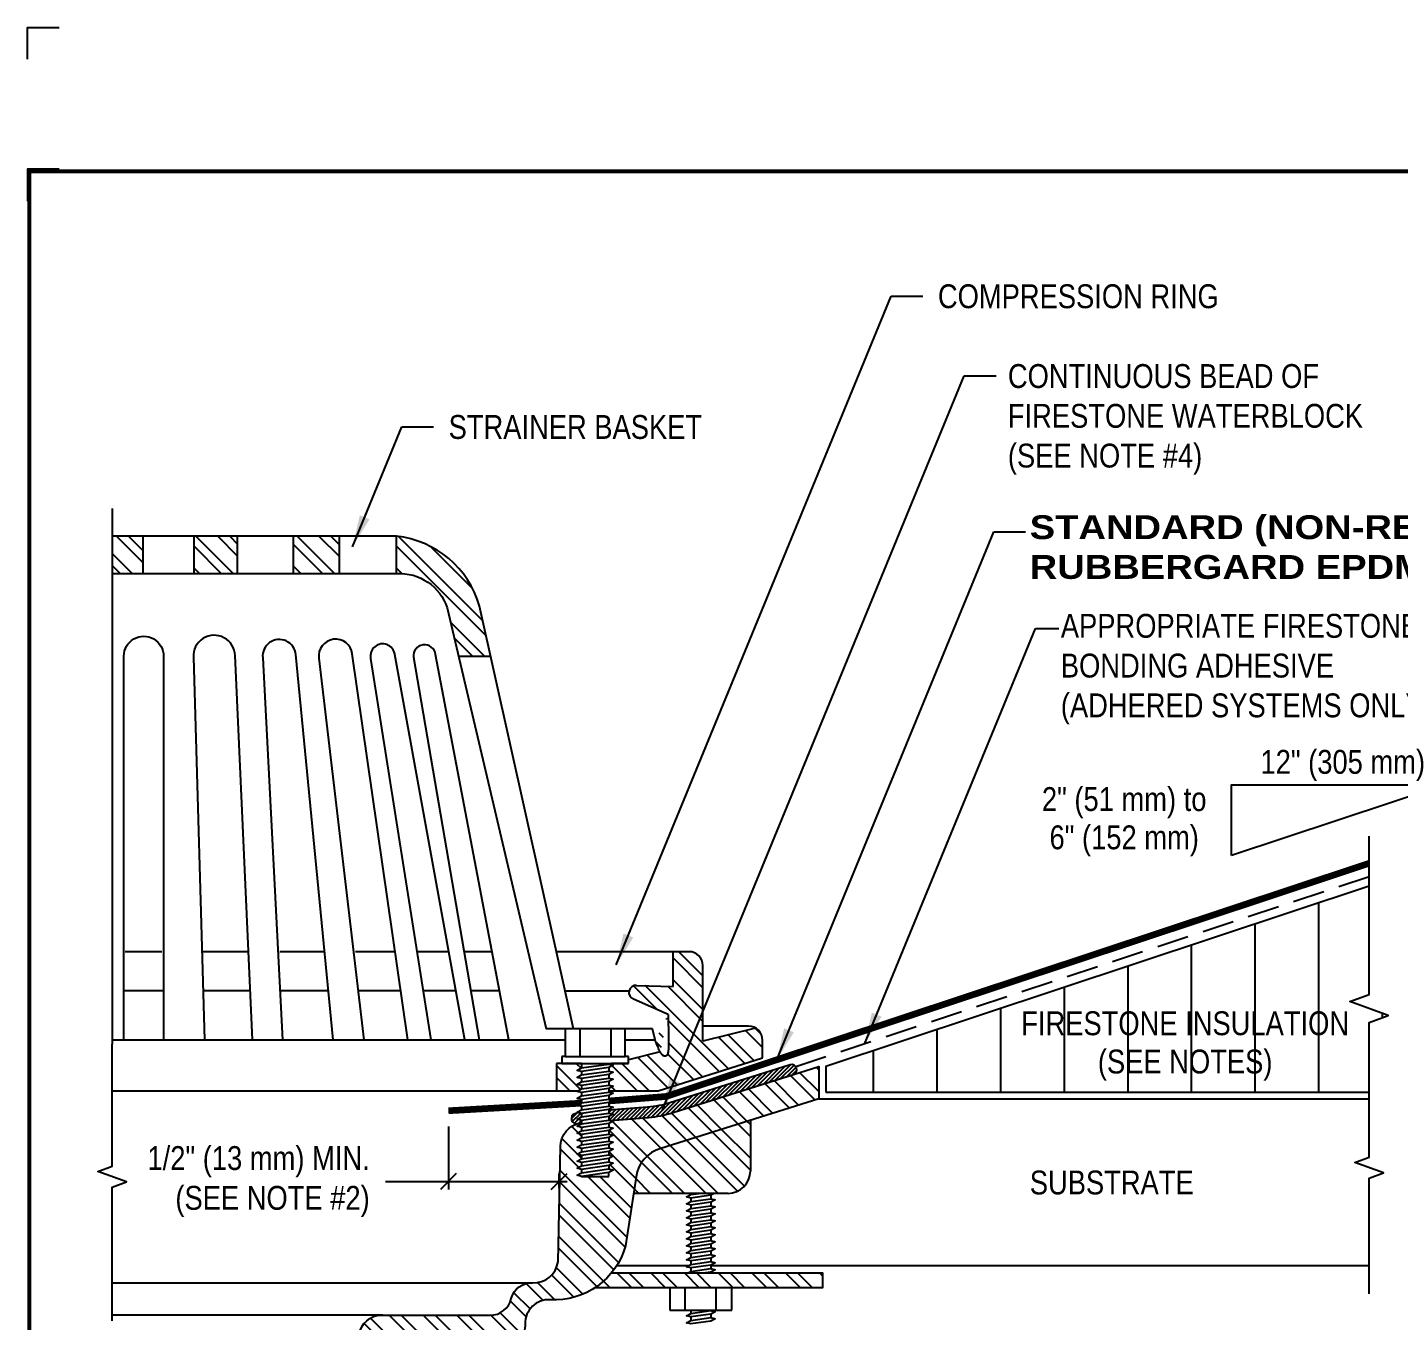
# Model space of a CAD drawing. Header units: inches. Extents: x 233.4 to 253.5, y 113.7 to 130.5.
# Drawn here: x 233.45 to 244.23, y 120.35 to 130.51 of the extents above; entities that cross this region are included whole.
import ezdxf
from ezdxf.enums import TextEntityAlignment as Align

# ---------------------------------------------------------------- set-up
doc = ezdxf.new("R2010")
doc.units = ezdxf.units.IN
doc.header["$MEASUREMENT"] = 0
doc.linetypes.add('HIDDEN', pattern=[0.375, 0.25, -0.125])
doc.layers.get('0').update_dxf_attribs({"linetype": 'CONTINUOUS'})
doc.layers.get('DEFPOINTS').update_dxf_attribs({"linetype": 'CONTINUOUS'})
for name, color, linetype in [('FSBP-ACCESSORY-OTHER', 7, 'CONTINUOUS'), ('FSBP-ADHESIVE', 1, 'HIDDEN'), ('FSBP-ANNO-NOTE', 7, 'CONTINUOUS'), ('FSBP-INSULATION', 7, 'CONTINUOUS'), ('FSBP-MEMBRANE', 7, 'CONTINUOUS'), ('FSBP-SEALANTS', 1, 'CONTINUOUS'), ('FSBP-SUBSTRATE-GENERIC', 9, 'CONTINUOUS'), ('FSBP-TTLB-BORDER', 7, 'CONTINUOUS'), ('FSBP-TTLB-TEXT', 7, 'CONTINUOUS')]:
    doc.layers.add(name, color=color, linetype=linetype)
doc.styles.add('FSBP_ARIAL', font='arial.ttf')
doc.styles.add('FSBP_ARIAL_BOLD', font='')
doc.styles.add('FSBP_ARIAL_NAR', font='ARIALN.TTF')
doc.styles.get('FSBP_ARIAL_BOLD').set_extended_font_data('Arial Black')
doc.dimstyles.new('FSBP-DIM', dxfattribs={"dimtxt": 0.1875, "dimasz": 0.125, "dimexe": 0.0625, "dimexo": 0.125, "dimgap": 0.125, "dimtad": 0, "dimdec": 0, "dimzin": 1, "dimdsep": 46, "dimlunit": 4, "dimtxsty": 'FSBP_ARIAL_NAR', "dimblk": 'OBLIQUE', "dimcen": 0.09375, "dimdle": 0.0625, "dimclrd": 256, "dimclre": 256, "dimclrt": 256, "dimadec": 0, "dimazin": 0, "dimtfac": 1, "dimtdec": 0, "dimtmove": 1, "dimatfit": 3, "dimfxl": 1, "dimtolj": 1, "dimtzin": 0, "dimlwd": -1, "dimlwe": -1, "dimarcsym": 0})
doc.dimstyles.new('FSBP-LEADER', dxfattribs={"dimtxt": 0.1875, "dimasz": 0.25, "dimexe": 0.0625, "dimexo": 0.125, "dimgap": 0.125, "dimtad": 0, "dimtih": 1, "dimtoh": 1, "dimdec": 4, "dimzin": 0, "dimdsep": 46, "dimlunit": 4, "dimtxsty": 'FSBP_ARIAL_NAR', "dimcen": 0.09375, "dimclrd": 256, "dimclre": 256, "dimclrt": 256, "dimadec": 0, "dimazin": 0, "dimtfac": 1, "dimtdec": 4, "dimtofl": 0, "dimtmove": 0, "dimatfit": 3, "dimfxl": 1, "dimtolj": 1, "dimtzin": 0, "dimlwd": -1, "dimlwe": -1, "dimarcsym": 0})
pattern_1 = [(135, (-22.40181495440152, -17.51166666666654), (-0.1325825214724777, -0.1325825214724776), []), (135, (-22.49556495440152, -17.51166666666654), (-0.1325825214724777, -0.1325825214724776), [])]

# ---------------------------------------------------------------- blocks, each defined once
blk = doc.blocks.new('_OBLIQUE')
at = {"color": 0, "linetype": 'ByBlock'}
blk.add_line((-0.5, -0.5), (0.5, 0.5), dxfattribs=at)
blk = doc.blocks.new('*D4')
at = {"layer": 'DEFPOINTS', "color": 0, "transparency": 16777216}
for p in [(236.7561472830752, 121.9941105372089), (237.6271736511577, 121.4377469518557), (237.6271736511577, 121.2602584628406)]:
    blk.add_point(p, dxfattribs=at)
at = {"layer": 'FSBP-ANNO-NOTE', "transparency": 16777216}
for p, q in [((236.7561472830752, 121.8691105372089), (236.7561472830752, 121.3752469518557)), ((237.6271736511577, 121.3852584628406), (237.6271736511577, 121.5002469518557)), ((236.2627297769647, 121.4377469518557), (236.7561472830752, 121.4377469518557)), ((236.6936472830752, 121.4377469518557), (237.6896736511577, 121.4377469518557))]:
    blk.add_line(p, q, dxfattribs=at)
at = {"layer": 'FSBP-ANNO-NOTE', "transparency": 16777216, "xscale": 0.125, "yscale": 0.125, "zscale": 0.125, "rotation": 180}
blk.add_blockref('_OBLIQUE', (236.7561472830752, 121.4377469518557), dxfattribs=at)
at = {"layer": 'FSBP-ANNO-NOTE', "transparency": 16777216, "xscale": 0.125, "yscale": 0.125, "zscale": 0.125}
blk.add_blockref('_OBLIQUE', (237.6271736511577, 121.4377469518557), dxfattribs=at)
at = {"layer": 'FSBP-ANNO-NOTE', "transparency": 16777216, "insert": (236.1377297769647, 121.4377469518557), "char_height": 0.1875, "attachment_point": 6, "style": 'FSBP_ARIAL_NAR'}
blk.add_mtext('\\A1;1/2" (13 mm) MIN.\\P(SEE NOTE #2)', dxfattribs=at)
blk = doc.blocks.new('TTLB-EPDM_1')
at = {"layer": 'DEFPOINTS', "linetype": 'Continuous', "ltscale": 1.75}
blk.add_lwpolyline([(-0.015625, 13.88083333333333), (-0.015625, 14.13083333333333), (0.234375, 14.13083333333333)], dxfattribs=at)
at = {"layer": 'DEFPOINTS', "color": 1}
blk.add_lwpolyline([(0.234375, 13.015625), (-0.015625, 13.015625), (-0.015625, 12.765625)], dxfattribs=at)
at = {"layer": 'FSBP-TTLB-BORDER', "const_width": 0.03125}
blk.add_lwpolyline([(20, 0), (20, 13), (0, 13), (0, 0)], dxfattribs=at)
at = {"layer": 'FSBP-TTLB-TEXT'}
for tag, height, style, p in [('MAXIMUM_WARRANTY', 0.1875, 'FSBP_ARIAL_BOLD', (18.03987100774941, 0.2240244307510579)), ('ACCPT_SYSTEMS', 0.21875, 'FSBP_ARIAL', (12.49438170418193, -1.125))]:
    blk.add_attdef(tag, text='', height=height, dxfattribs=dict(at, style=style)).set_placement(p, align=Align.MIDDLE_LEFT)
for tag, height, style, p in [('DETAIL_DESCP_LINE_1', 0.21875, 'FSBP_ARIAL_BOLD', (10.33118450231211, -0.3736318192489421)), ('ISSUE_REV_DATE', 0.21875, 'FSBP_ARIAL', (16.84069633627263, -0.7282559425942452)), ('DETAIL_NUMBER', 0.4375, 'FSBP_ARIAL', (18.91941590748775, -0.8931630692489421))]:
    blk.add_attdef(tag, text='', height=height, dxfattribs=dict(at, style=style)).set_placement(p, align=Align.MIDDLE_CENTER)

msp = doc.modelspace()

# ---------------------------------------------------------------- hatches: boundary and pattern name
at = {"layer": 'FSBP-ACCESSORY-OTHER'}
h = msp.add_hatch(dxfattribs=at)
h.set_pattern_fill('STEEL', color=9, scale=1.5, angle=90, style=0)
h.set_pattern_definition(pattern_1)
h.paths.add_polyline_path([(234.357044604949, 126.5094775581983), (234.1130029094556, 126.5094775581983), (234.1130029094556, 126.2166275236062), (234.3570446049492, 126.2166275236062)])
h.paths.add_polyline_path([(234.7572729855582, 126.2166275236062), (235.0989313592488, 126.2166275236062), (235.0989313592488, 126.5094775581983), (234.7572729855581, 126.5094775581983)])
h.paths.add_polyline_path([(235.538206411137, 126.2166275236062), (235.8993881204673, 126.2166275236062), (235.899388120467, 126.5094775581983), (235.5382064111367, 126.5094775581983)])
h.paths.add_polyline_path([(236.7476260531012, 125.94557918267), (236.8364572906586, 125.5674766135938), (237.0877319663014, 125.5674766135938), (237.0003450514585, 125.9595377003508, 0.3058632132216349), (236.3484248401749, 126.5094775581983), (236.3484248401749, 126.2166275236062, -0.3386687665829561)])
h = msp.add_hatch(dxfattribs=at)
h.set_pattern_fill('STEEL', color=9, scale=1.5, angle=90, style=0)
h.set_pattern_definition(pattern_1)
edge = h.paths.add_edge_path()
edge.add_spline(control_points=[(238.3810204765911, 122.5511212572954), (238.3810204765911, 122.5511212572954), (238.4336741406479, 122.4206459377248), (238.4873633136564, 122.4255267716347), (238.4873633136564, 122.5851257203538), (238.4826588652347, 122.7512232053611)], knot_values=[0.01823546194066861, 0.01823546194066861, 0.01823546194066861, 1.018235461940669, 2.018235461940669, 3.018235461940669, 4, 4, 4], degree=2, periodic=0)
edge.add_line((238.4207309387274, 122.4572632304837), (238.1727747547377, 122.3952741844863))
edge.add_line((238.1727747547377, 122.3952741844863), (238.1727747547377, 122.3656495687204))
edge.add_line((238.1727747547377, 122.3656495687204), (238.01767003735, 122.3656495687204))
edge.add_line((238.01767003735, 122.3656495687204), (238.01767003735, 122.3610028387434))
edge.add_line((238.01767003735, 122.3610028387434), (238.0518497248501, 122.3520749719233))
edge.add_line((238.0518497248501, 122.3520749719233), (238.0176700373501, 122.3333814801033))
edge.add_line((238.01767003735, 122.3333814801033), (238.01767003735, 122.3060377301033))
edge.add_line((238.01767003735, 122.3060377301033), (238.05184972485, 122.2971098632832))
edge.add_line((238.05184972485, 122.2971098632832), (238.01767003735, 122.2784163714632))
edge.add_line((238.01767003735, 122.2784163714632), (238.0176700373499, 122.2510726214632))
edge.add_line((238.01767003735, 122.2510726214632), (238.0518497248501, 122.2421447546431))
edge.add_line((238.0518497248501, 122.2421447546432), (238.0176700373499, 122.2234512628231))
edge.add_line((238.01767003735, 122.2234512628231), (238.0176700373501, 122.1961075128231))
edge.add_line((238.0176700373501, 122.1961075128231), (238.0518497248501, 122.1871796460031))
edge.add_line((238.0518497248501, 122.187179646003), (238.0176700373501, 122.1684861541831))
edge.add_line((238.0176700373501, 122.1684861541831), (238.0176700373501, 122.1508928766862))
edge.add_line((238.0176700373501, 122.1508928766862), (238.4056963331846, 122.1508928766863))
edge.add_line((238.4056963331846, 122.1508928766863), (239.2256764300422, 122.4101751207519))
edge.add_line((239.2256764300422, 122.4101751207519), (239.2256764300423, 122.5315979216559))
edge.add_line((239.2256764300423, 122.5315979216559), (239.2256764300423, 122.5491246033125))
edge.add_arc((239.1163014300423, 122.5491246033125), 0.109375, 0, 60.72238680964767)
edge.add_line((239.1697903633997, 122.6445280866518), (238.757116374695, 122.5413595894756))
edge.add_line((238.757116374695, 122.5413595894756), (238.757116374695, 122.6633804372224))
edge.add_line((238.757116374695, 122.6633804372223), (238.757116374695, 123.1348246724966))
edge.add_arc((238.647741374695, 123.1348246724966), 0.109375, 0, 90)
edge.add_line((238.647741374695, 123.2441996724966), (238.5228363470212, 123.2441996724966))
edge.add_line((238.5228363470212, 123.2441996724966), (238.5228363470212, 122.970872973544))
edge.add_line((238.5228363470212, 122.970872973544), (238.2358627166761, 122.9793509475951))
edge.add_arc((238.229986312429, 122.9244085533546), 0.05525575817738535, 83.89509618213438, 251.3844730398728)
edge.add_line((238.2123477826142, 122.8720436693413), (238.4826588652347, 122.751223205361))
h.paths.add_polyline_path([(237.7687336578157, 122.2566647108498), (237.8029133453157, 122.2753582026698), (237.8029133453157, 122.3027019526698), (237.7687336578157, 122.3116298194899), (237.8029133453156, 122.3303233113099), (237.8029133453156, 122.3656495687204), (237.647808627928, 122.3656495687204), (237.6052395719661, 122.3656495687204), (237.6052395719661, 122.1508928766862), (237.7763369583012, 122.1508928766862), (237.8029133453157, 122.1654279853896), (237.8029133453157, 122.1927717353896), (237.7687336578157, 122.2016996022097), (237.8029133453157, 122.2203930940297), (237.8029133453157, 122.2477368440297)])
h = msp.add_hatch(dxfattribs=at)
h.set_pattern_fill('STEEL', color=9, scale=1.5, angle=90, style=0)
h.set_pattern_definition(pattern_1)
h.paths.add_polyline_path([(239.6673918988852, 122.0866026448099), (239.6673918988853, 122.3419493548139), (238.5220821532439, 121.9797960755596, -0.0564085489781014), (238.3289536032087, 121.9419402673703), (238.0310163203189, 121.9177958687949), (238.0518497248502, 121.9123541028026), (238.0176700373502, 121.8936606109826), (238.0176700373502, 121.8663168609826), (238.0518497248502, 121.8573889941626), (238.0176700373502, 121.8386955023425), (238.0176700373501, 121.8113517523425), (238.0518497248503, 121.8024238855224), (238.0176700373502, 121.7837303937024), (238.0176700373502, 121.7563866437024), (238.0518497248503, 121.7474587768824), (238.0176700373503, 121.7287652850623), (238.0176700373503, 121.7014215350623), (238.0518497248503, 121.6924936682423), (238.0176700373503, 121.6738001764222), (238.0176700373503, 121.6464564264222), (238.0518497248503, 121.6375285596022), (238.0176700373503, 121.6188350677821), (238.0176700373503, 121.5914913177822), (238.0518497248504, 121.5825634509621), (238.0176700373503, 121.563869959142), (238.0176700373505, 121.536526209142), (238.0518497248503, 121.527598342322), (238.0176700373505, 121.508904850502), (238.0176700373505, 121.4782253230685), (237.8029133453159, 121.4782253230685), (237.768733657816, 121.4871531898885), (237.802913345316, 121.5058466817086), (237.802913345316, 121.5331904317085), (237.7687336578161, 121.5421182985286), (237.8029133453161, 121.5608117903487), (237.802913345316, 121.5881555403486), (237.768733657816, 121.5970834071687), (237.802913345316, 121.6157768989887), (237.802913345316, 121.6431206489887), (237.768733657816, 121.6520485158088), (237.8029133453159, 121.6707420076288), (237.8029133453159, 121.6980857576288), (237.768733657816, 121.7070136244489), (237.8029133453159, 121.7257071162689), (237.8029133453159, 121.7530508662689), (237.7687336578159, 121.761978733089), (237.8029133453159, 121.780672224909), (237.8029133453159, 121.808015974909), (237.7687336578159, 121.8169438417291), (237.8029133453159, 121.8356373335491), (237.8029133453159, 121.8629810835491), (237.7687336578159, 121.8719089503691), (237.8029133453159, 121.8906024421891), (237.8029133453159, 121.8993107396721), (237.7939157045557, 121.8985815841175, 0.3543972428217717), (237.6362994864903, 121.711973792049), (237.6180478158251, 120.808543133632, -0.3917099456374057), (237.4173274664359, 120.641875807489), (237.3998717636789, 120.641875807489, 0.3318360600134056), (237.2504974802627, 120.5174547510051, -0.3472753179656811), (237.0843114186708, 120.3866498323034), (236.2303494126124, 120.3880724441758, 0.3779964598761038), (236.0560157012242, 120.2343071102575), (235.8646231984167, 118.7137996069342), (236.1362908238091, 118.7137996069342), (236.2723929367492, 119.9727373810263, -0.3893932454493969), (236.4730790369829, 120.1489115825923), (237.1933499047457, 120.1487842916296, 0.4212451895017848), (237.3602304875859, 120.3196494802366, -0.438690428942089), (237.5561455260672, 120.5087682447111, 0.3540416658018309), (238.1483878347423, 120.9328930683127), (238.2310973639776, 121.4754812775237, -0.291893897422589), (238.425288547943, 121.6972136652954)])
h = msp.add_hatch(dxfattribs=at)
h.set_pattern_fill('STEEL', color=9, scale=1.5, angle=90, style=0)
h.set_pattern_definition(pattern_1)
h.paths.add_polyline_path([(238.9547901480447, 121.34471589051, 0.4064104621663261), (239.1305001687999, 121.5204259112652), (239.1305001687999, 121.9182915918455), (238.4180157433755, 121.6949337020809, 0.2809239853701257), (238.231097363977, 121.4754812775196), (238.2111641191769, 121.34471589051)])
h = msp.add_hatch(dxfattribs=at)
h.set_pattern_fill('STEEL', color=9, scale=1.5, angle=90, style=0)
h.set_pattern_definition(pattern_1)
h.paths.add_polyline_path([(239.6966769023444, 120.60282913621), (239.6966769023444, 120.7199691500469), (238.0389494447824, 120.7199691500469, -0.07618685570075232), (237.9093231561477, 120.60282913621)])
at = {"layer": 'FSBP-INSULATION'}
h = msp.add_hatch(dxfattribs=at)
h.set_pattern_fill('LINE', color=256, scale=4, angle=90, style=0)
h.set_pattern_definition([(90, (-22.40181495440152, -17.51166666666654), (-0.5, 3.061515884555943e-17), [])])
h.paths.add_polyline_path([(243.843200044307, 122.8522276448099), (243.9934527156836, 122.90691514481), (243.9934527156837, 123.7613441153112), (239.7220793988853, 122.3449981583767), (239.7220793988853, 122.14129014481), (243.9934527156836, 122.1412901448099), (243.9934527156836, 122.68816514481), (244.1437053870599, 122.74285264481)])
h.paths.add_polyline_path([(241.8001931640586, 122.1706401707682), (243.2955248489153, 122.1706401707682), (243.2955248489153, 122.5395649661297), (241.8001931640586, 122.5395649661297)], flags=24)
h.paths.add_polyline_path([(241.2105146169918, 122.5363301861161), (243.8852033959822, 122.5363301861161), (243.8852033959822, 122.8273644630601), (241.2105146169918, 122.8273644630601)], flags=24)
at = {"layer": 'FSBP-SEALANTS'}
h = msp.add_hatch(dxfattribs=at)
h.set_pattern_fill('ANSI31', color=256, scale=0.175, style=0)
h.set_pattern_definition([(45, (29.02976001083931, 0.7261103821243893), (-0.01546796083845573, 0.01546796083845573), [])])
h.paths.add_polyline_path([(239.4665956239652, 122.2784564615584, 1), (239.4423294769564, 122.3551981514737), (238.4978160062352, 122.0565377654749, -0.05640854897810855), (238.3224523801357, 122.0221641226768), (238.0176700373501, 121.9974650105295), (238.0176700373502, 121.9762470782628), (238.0518497248502, 121.9673192114427), (238.0176700373502, 121.9486257196227), (238.0176700373502, 121.9212819696227), (238.0310163203189, 121.9177958687949), (238.3289536032087, 121.9419402673703, 0.05640854897808732), (238.5220821532438, 121.9797960755596)])
h.paths.add_polyline_path([(237.8029133453158, 121.9729113008293), (237.7823348396636, 121.9782864862466, 0.02863292705287687), (237.7517744268021, 121.971047062004, 1), (237.7747783679757, 121.8939176152786, -0.02540603149086249), (237.7939157045556, 121.8985815841174), (237.8029133453159, 121.8993107396721), (237.8029133453159, 121.9179461921892), (237.7687336578159, 121.9268740590092), (237.8029133453159, 121.9455675508293)])

# ---------------------------------------------------------------- linework, layer by layer
at = {"layer": 'FSBP-ACCESSORY-OTHER'}
for p, q in [((238.647741374695, 123.2441996724967), (237.6055696478921, 123.2441996724967)), ((238.757116374695, 122.6633804372224), (238.757116374695, 123.1348246724967)), ((239.1163014300423, 122.6584996033125), (238.757116374695, 122.6584996033125)), ((239.1697903633997, 122.6445280866519), (238.757116374695, 122.5413595894757)), ((239.2256764300423, 122.531597921656), (239.2256764300423, 122.5491246033125)), ((237.647808627928, 122.4202262676731), (237.647808627928, 122.3656495687205)), ((237.6760116636592, 122.4202262676731), (237.647808627928, 122.4202262676731)), ((237.647808627928, 122.3656495687205), (238.1727747547377, 122.3656495687205)), ((237.8029133453156, 122.420226267673), (238.01767003735, 122.420226267673)), ((238.1727747547377, 122.420226267673), (238.1445717190065, 122.420226267673)), ((238.1727747547377, 122.3656495687205), (238.1727747547377, 122.420226267673))]:
    msp.add_line(p, q, dxfattribs=at)
at = {"layer": 'FSBP-ACCESSORY-OTHER', "linetype": 'Continuous'}
for p, q in [((234.5179143167408, 122.9362364407707), (234.2055409465095, 122.9362364407707)), ((235.1986068917881, 122.9362364407707), (234.8270310850339, 122.9362364407707)), ((235.8140152116422, 122.9362364407707), (235.4324982566118, 122.9362364407707)), ((236.3811560620933, 122.9362364407707), (236.045555746414, 122.9362364407707)), ((236.8148469290689, 122.9362364407707), (236.5566352745891, 122.9362364407707)), ((237.1585836631676, 122.9362364407707), (236.9320697920829, 122.9362364407707)), ((237.6742115317517, 122.9362364407707), (238.1760113192284, 122.9362364407707)), ((237.6760116636592, 122.420226267673), (237.6760116636592, 122.638976267673)), ((238.1445717190065, 122.638976267673), (237.6760116636592, 122.638976267673)), ((237.8029133453156, 122.3656495687204), (237.8029133453156, 122.3303233113099)), ((238.01767003735, 122.3656495687205), (238.01767003735, 122.3610028387434)), ((238.1727747547377, 122.3656495687204), (238.1727747547377, 122.3952741844863)), ((237.8029133453157, 122.3027019526699), (237.8029133453157, 122.2753582026699)), ((237.8029133453157, 122.2477368440298), (237.8029133453157, 122.2203930940298)), ((238.01767003735, 122.3333814801034), (238.01767003735, 122.3060377301034)), ((238.01767003735, 122.2784163714633), (238.01767003735, 122.2510726214632)), ((237.8029133453157, 122.1927717353897), (237.8029133453157, 122.1654279853897)), ((237.8029133453157, 122.1378066267496), (237.8029133453157, 122.1104628767496)), ((238.01767003735, 122.2234512628231), (238.0176700373501, 122.1961075128231)), ((238.0176700373501, 122.1684861541831), (238.0176700373501, 122.1411424041831)), ((237.8029133453159, 122.0828415181095), (237.8029133453159, 122.0554977681095)), ((237.8029133453159, 122.0278764094694), (237.8029133453159, 122.0005326594694)), ((238.0176700373501, 122.113521045543), (238.0176700373501, 122.086177295543)), ((238.0176700373501, 122.0585559369029), (238.0176700373501, 122.0312121869029)), ((237.8029133453159, 121.9729113008293), (237.8029133453159, 121.9455675508293)), ((237.8029133453159, 121.9179461921892), (237.8029133453159, 121.8906024421892)), ((238.0176700373501, 122.0035908282628), (238.0176700373502, 121.9762470782628)), ((238.0176700373502, 121.9486257196227), (238.0176700373502, 121.9212819696227)), ((237.8029133453159, 121.8629810835491), (237.8029133453159, 121.8356373335491)), ((237.8029133453159, 121.808015974909), (237.8029133453159, 121.780672224909)), ((238.0176700373502, 121.8936606109826), (238.0176700373502, 121.8663168609826)), ((238.0176700373502, 121.8386955023425), (238.0176700373502, 121.8113517523425)), ((237.8029133453159, 121.7530508662689), (237.8029133453159, 121.7257071162689)), ((237.8029133453159, 121.6980857576289), (237.8029133453159, 121.6707420076289)), ((238.0176700373502, 121.7837303937025), (238.0176700373503, 121.7563866437025)), ((238.0176700373503, 121.7287652850624), (238.0176700373503, 121.7014215350623)), ((237.802913345316, 121.6431206489888), (237.802913345316, 121.6157768989888)), ((237.802913345316, 121.5881555403487), (237.802913345316, 121.5608117903487)), ((238.0176700373503, 121.6738001764222), (238.0176700373503, 121.6464564264222)), ((238.0176700373503, 121.6188350677822), (238.0176700373503, 121.5914913177822)), ((237.802913345316, 121.5331904317086), (237.802913345316, 121.5058466817086)), ((237.802913345316, 121.4782253230685), (238.0176700373504, 121.4782253230685)), ((238.0176700373503, 121.5638699591421), (238.0176700373504, 121.5365262091421)), ((238.0176700373504, 121.4782253230685), (238.0176700373504, 121.508904850502)), ((238.6619401134525, 121.34471589051), (238.6619401134525, 121.3356810565841)), ((238.6619401134525, 121.308059697944), (238.6619401134525, 121.280715947944)), ((238.8181267985682, 121.3303720815319), (238.8181267985683, 121.3030283315319)), ((238.8181267985682, 121.2754069728919), (238.8181267985682, 121.2480632228919)), ((238.6619401134524, 121.2530945893039), (238.6619401134524, 121.2257508393039)), ((238.6619401134524, 121.1981294806638), (238.6619401134524, 121.1707857306638)), ((238.8181267985682, 121.2204418642518), (238.8181267985682, 121.1930981142518)), ((238.8181267985682, 121.1654767556117), (238.8181267985682, 121.1381330056117)), ((238.6619401134524, 121.1431643720237), (238.6619401134524, 121.1158206220237)), ((238.6619401134525, 121.0881992633836), (238.6619401134525, 121.0608555133837)), ((238.8181267985683, 121.1105116469716), (238.8181267985683, 121.0831678969716)), ((238.8181267985683, 121.0555465383315), (238.8181267985683, 121.0282027883315)), ((238.6619401134525, 121.0332341547436), (238.6619401134525, 121.0058904047436)), ((238.6619401134525, 120.9782690461035), (238.6619401134525, 120.9509252961035)), ((238.8181267985682, 121.0005814296915), (238.8181267985683, 120.9732376796915)), ((238.8181267985682, 120.9456163210514), (238.8181267985682, 120.9182725710514)), ((238.6619401134525, 120.9233039374634), (238.6619401134525, 120.8959601874634)), ((238.6619401134525, 120.8683388288233), (238.6619401134525, 120.8409950788233)), ((238.8181267985682, 120.8906512124113), (238.8181267985682, 120.8633074624113)), ((238.8181267985682, 120.8356861037712), (238.8181267985682, 120.8083423537712)), ((238.6619401134525, 120.8133737201833), (238.6619401134525, 120.7860299701833)), ((238.6619401134525, 120.7584086115432), (238.6619401134525, 120.7310648615432)), ((238.8181267985683, 120.7807209951311), (238.8181267985683, 120.7533772451311)), ((238.8181267985682, 120.7257558864911), (238.8181267985682, 120.7199691500469)), ((238.6180126082636, 120.4271191154548), (238.6180126082636, 120.6028291362101)), ((238.8620543037571, 120.4271191154548), (238.8620543037571, 120.6028291362101)), ((238.6619401134525, 120.4271191154548), (238.6619401134525, 120.4012742097026)), ((238.8181267985683, 120.4271191154548), (238.8181267985683, 120.4235865932906)), ((238.8181267985683, 120.3959652346505), (238.8181267985683, 120.3686214846505)), ((238.6619401134525, 120.3736528510626), (238.6619401134525, 120.3463091010626))]:
    msp.add_line(p, q, dxfattribs=at)
at = {"layer": 'FSBP-ACCESSORY-OTHER'}
for points in [[(237.6055696478921, 123.2441996724967), (237.0003450514585, 125.9595377003508, 0.305863213221635), (236.3484248401749, 126.5094775581983), (234.1130029094555, 126.5094775581983)], [(234.1130029094556, 126.2166275236063), (236.3484248401749, 126.2166275236063, -0.3386687665828792), (236.7476260531012, 125.9455791826702), (237.5244777676191, 122.6389762676731)], [(234.2055409465094, 122.5511212572954), (234.205540946509, 125.5674766135938, -1.000000000000134), (234.517914316741, 125.5674766135938), (234.5179143167408, 122.5511212572954)], [(235.2160963968923, 122.5511212572954), (235.078948406931, 125.5710908334888, 1.017736771926992), (234.7519619306439, 125.5581132466152), (234.8380576409353, 122.5511212572954)], [(235.8515327512172, 122.5511212572954), (235.5564832479228, 125.5797858467739, 1.004584030966059), (235.2967637121674, 125.553979534355), (235.4524671504719, 122.5511212572954)], [(236.4364158781773, 122.5511212572954), (236.0010247436618, 125.5854371225203, 0.991857006806101), (235.7370515228641, 125.5516744605145), (236.0909820420321, 122.5511212572954)], [(236.884675484166, 122.5511212572954), (236.3352654755073, 125.5812016591344, 1.021790465902198), (236.1449632893491, 125.5496490113163), (236.6172996847607, 122.5511212572954)], [(237.2318164547365, 122.5511212572954), (236.6556535572022, 125.5810355244184, 0.9788120243995394), (236.4811375313529, 125.5588168292741), (236.998287346781, 122.5511212572954)], [(238.0310163203189, 121.9177958687949), (238.3289536032086, 121.9419402673703, 0.0564085489780564), (238.5220821532437, 121.9797960755596), (239.6673918988853, 122.3419493548139), (239.6673918988852, 122.0866026448099), (238.4252885479432, 121.6972136652955, 0.2918938974228282), (238.2310973639776, 121.4754812775237), (238.1483878347423, 120.9328930683129, -0.3540416658019286), (237.5561455260672, 120.5087682447111, 0.4386904289420053), (237.3602304875859, 120.3196494802367, -0.4212451895017847), (237.1933499047457, 120.1487842916297), (236.4730790369824, 120.1489115825923, 0.3893932454485786), (236.2723929367492, 119.9727373810263), (236.1362908238091, 118.7137996069343), (235.8646231984167, 118.7137996069343), (236.0560157012242, 120.2343071102576, -0.3779964598703615), (236.2303494126089, 120.3880724441759), (237.0843114186708, 120.3866498323035, 0.3472753179657542), (237.2504974802627, 120.5174547510052, -0.3619214092287701), (237.4173274664362, 120.641875807489, 0.3917099456370078), (237.6180478158251, 120.808543133632), (237.6362994864903, 121.7119737920491, -0.3543972428214908), (237.7939157045555, 121.8985815841175), (237.8029133453159, 121.8993107396721)]]:
    msp.add_lwpolyline(points, format="xyb", dxfattribs=at)
at = {"layer": 'FSBP-ACCESSORY-OTHER', "linetype": 'Continuous'}
msp.add_lwpolyline([(234.1130029094556, 120.3438959754851), (234.1130029094556, 121.3940944880946), (234.2256924129879, 121.4351101130946), (234.0003134059233, 121.5171413630946), (234.1130029094556, 121.5581569880946), (234.1130029094556, 122.5176326597786)], dxfattribs=at)
at = {"layer": 'FSBP-ACCESSORY-OTHER'}
for points in [[(238.01767003735, 122.3610028387434), (238.05184972485, 122.3520749719234), (238.01767003735, 122.3333814801034), (237.8029133453157, 122.3027019526698), (237.7687336578157, 122.3116298194899), (237.8029133453157, 122.3303233113099)], [(238.01767003735, 122.3060377301034), (238.05184972485, 122.2971098632833), (238.01767003735, 122.2784163714633), (237.8029133453157, 122.2477368440298), (237.7687336578157, 122.2566647108498), (237.8029133453157, 122.2753582026699)], [(238.0176700373501, 122.2510726214632), (238.0518497248501, 122.2421447546432), (238.01767003735, 122.2234512628231), (237.8029133453157, 122.1927717353897), (237.7687336578157, 122.2016996022097), (237.8029133453157, 122.2203930940298)], [(238.0176700373501, 122.1961075128231), (238.0518497248501, 122.1871796460031), (238.0176700373501, 122.1684861541831), (237.8029133453157, 122.1378066267496), (237.7687336578157, 122.1467344935696), (237.8029133453157, 122.1654279853897)], [(238.0176700373501, 122.1411424041831), (238.0518497248501, 122.132214537363), (238.0176700373501, 122.113521045543), (237.8029133453159, 122.0828415181095), (237.7687336578159, 122.0917693849296), (237.8029133453159, 122.1104628767496)], [(238.0176700373501, 122.086177295543), (238.0518497248501, 122.0772494287229), (238.0176700373501, 122.0585559369029), (237.8029133453159, 122.0278764094694), (237.7687336578159, 122.0368042762894), (237.8029133453159, 122.0554977681095)], [(238.0176700373502, 122.0312121869029), (238.0518497248502, 122.0222843200828), (238.0176700373501, 122.0035908282628), (237.8029133453159, 121.9729113008293), (237.7687336578159, 121.9818391676494), (237.8029133453159, 122.0005326594694)], [(238.0176700373502, 121.9762470782628), (238.0518497248502, 121.9673192114427), (238.0176700373502, 121.9486257196227), (237.8029133453159, 121.9179461921892), (237.7687336578159, 121.9268740590093), (237.8029133453159, 121.9455675508293)], [(238.0176700373502, 121.9212819696227), (238.0518497248502, 121.9123541028027), (238.0176700373502, 121.8936606109826), (237.8029133453159, 121.8629810835491), (237.7687336578159, 121.8719089503692), (237.8029133453159, 121.8906024421892)], [(238.0176700373502, 121.8663168609826), (238.0518497248502, 121.8573889941626), (238.0176700373502, 121.8386955023425), (237.8029133453159, 121.808015974909), (237.7687336578159, 121.8169438417291), (237.8029133453159, 121.8356373335492)], [(238.0176700373503, 121.8113517523425), (238.0518497248503, 121.8024238855225), (238.0176700373502, 121.7837303937025), (237.8029133453159, 121.7530508662689), (237.7687336578159, 121.761978733089), (237.8029133453159, 121.780672224909)], [(238.0176700373503, 121.7563866437025), (238.0518497248503, 121.7474587768824), (238.0176700373503, 121.7287652850623), (237.8029133453159, 121.6980857576289), (237.7687336578159, 121.7070136244489), (237.8029133453159, 121.725707116269)], [(238.0176700373503, 121.7014215350623), (238.0518497248503, 121.6924936682423), (238.0176700373503, 121.6738001764222), (237.802913345316, 121.6431206489888), (237.768733657816, 121.6520485158088), (237.802913345316, 121.6707420076289)], [(238.0176700373503, 121.6464564264222), (238.0518497248503, 121.6375285596022), (238.0176700373503, 121.6188350677822), (237.802913345316, 121.5881555403487), (237.768733657816, 121.5970834071687), (237.802913345316, 121.6157768989888)], [(238.0176700373504, 121.5914913177822), (238.0518497248504, 121.5825634509621), (238.0176700373503, 121.5638699591421), (237.802913345316, 121.5331904317086), (237.768733657816, 121.5421182985286), (237.802913345316, 121.5608117903487)], [(238.0176700373504, 121.5365262091421), (238.0518497248504, 121.527598342322), (238.0176700373503, 121.508904850502), (237.802913345316, 121.4782253230685), (237.768733657816, 121.4871531898885), (237.802913345316, 121.5058466817086)], [(238.8181267985682, 121.3030283315319), (238.8523064860682, 121.2941004647119), (238.8181267985682, 121.2754069728918), (238.6619401134525, 121.2530945893039), (238.6277604259525, 121.2620224561239), (238.6619401134525, 121.280715947944)], [(238.8181267985682, 121.2480632228919), (238.8523064860682, 121.2391353560718), (238.8181267985682, 121.2204418642518), (238.6619401134524, 121.1981294806638), (238.6277604259524, 121.2070573474838), (238.6619401134524, 121.2257508393039)], [(238.8181267985682, 121.1930981142518), (238.8523064860682, 121.1841702474317), (238.8181267985682, 121.1654767556117), (238.6619401134524, 121.1431643720237), (238.6277604259524, 121.1520922388437), (238.6619401134524, 121.1707857306638)], [(238.8181267985682, 121.1381330056117), (238.8523064860682, 121.1292051387916), (238.8181267985682, 121.1105116469716), (238.6619401134524, 121.0881992633836), (238.6277604259524, 121.0971271302037), (238.6619401134524, 121.1158206220237)], [(238.8181267985683, 121.0831678969716), (238.8523064860683, 121.0742400301515), (238.8181267985683, 121.0555465383315), (238.6619401134525, 121.0332341547436), (238.6277604259525, 121.0421620215636), (238.6619401134525, 121.0608555133836)], [(238.8181267985683, 121.0282027883315), (238.8523064860683, 121.0192749215115), (238.8181267985682, 121.0005814296915), (238.6619401134525, 120.9782690461035), (238.6277604259525, 120.9871969129235), (238.6619401134525, 121.0058904047436)], [(238.8181267985682, 120.9732376796915), (238.8523064860682, 120.9643098128714), (238.8181267985682, 120.9456163210514), (238.6619401134525, 120.9233039374634), (238.6277604259525, 120.9322318042834), (238.6619401134525, 120.9509252961035)], [(238.8181267985682, 120.9182725710514), (238.8523064860682, 120.9093447042313), (238.8181267985682, 120.8906512124113), (238.6619401134525, 120.8683388288233), (238.6277604259525, 120.8772666956434), (238.6619401134525, 120.8959601874634)], [(238.8181267985682, 120.8633074624113), (238.8523064860682, 120.8543795955912), (238.8181267985682, 120.8356861037712), (238.6619401134525, 120.8133737201832), (238.6277604259525, 120.8223015870033), (238.6619401134525, 120.8409950788233)], [(238.8181267985682, 120.8083423537712), (238.8523064860682, 120.7994144869512), (238.8181267985682, 120.7807209951311), (238.6619401134525, 120.7584086115431), (238.6277604259525, 120.7673364783632), (238.6619401134525, 120.7860299701833)], [(238.8181267985683, 120.4235865932906), (238.8523064860683, 120.4146587264705), (238.8181267985683, 120.3959652346505), (238.6619401134525, 120.3736528510625), (238.6277604259525, 120.3825807178826), (238.6619401134525, 120.4012742097026)], [(238.8181267985683, 120.3686214846505), (238.8523064860683, 120.3596936178305), (238.8181267985683, 120.3410001260105), (238.6619401134525, 120.3186877424225), (238.6277604259525, 120.3276156092425), (238.6619401134525, 120.3463091010626)]]:
    msp.add_lwpolyline(points, close=True, dxfattribs=at)
for points in [[(238.844353407976, 121.34471589051), (238.8181267985682, 121.3303720815319), (238.6619401134525, 121.3080596979439), (238.6277604259525, 121.316987564764), (238.6619401134525, 121.3356810565841), (238.7251839509343, 121.34471589051)], [(238.0389494447823, 120.7199691500469), (239.6966769023444, 120.7199691500469), (239.6966769023444, 120.6028291362101), (237.9093231561478, 120.6028291362101)], [(238.6416524135844, 120.7199691500469), (238.6619401134525, 120.7310648615432), (238.8181267985683, 120.7533772451311), (238.8523064860683, 120.7444493783111), (238.8181267985682, 120.7257558864911), (238.7776196434592, 120.7199691500469)]]:
    msp.add_lwpolyline(points, dxfattribs=at)
for points in [[(234.1130029094556, 126.7282275581983, 0), (234.1130029094556, 122.5176326597786, 0)], [(234.3570446049492, 126.2166275236063, 0), (234.357044604949, 126.5094775581983, 0)], [(234.7572729855582, 126.2166275236063, 0), (234.7572729855581, 126.5094775581983, 0)], [(235.0989313592488, 126.2166275236063, 0), (235.0989313592488, 126.5094775581983, 0)], [(235.538206411137, 126.2166275236063, 0), (235.5382064111367, 126.5094775581983, 0)], [(235.8993881204673, 126.2166275236063, 0), (235.8993881204671, 126.5094775581983, 0)], [(236.3484248401749, 126.2166275236063, 0), (236.3484248401749, 126.5094775581983, 0)], [(236.8365082311619, 125.5674766135938, 0), (237.0877319663015, 125.5674766135938, 0)], [(234.503469622245, 123.2441996724967, 0), (234.2155004215628, 123.2441996724967, 0)], [(235.1770247018068, 123.2441996724967, 0), (234.8256046602963, 123.2441996724967, 0)], [(235.7822481066304, 123.2441996724967, 0), (235.43082806512, 123.2441996724967, 0)], [(236.3337823384455, 123.2441996724967, 0), (236.0262898021238, 123.2441996724967, 0)], [(236.7584148886041, 123.2441996724967, 0), (236.5192540270205, 123.2441996724967, 0)], [(237.0903115944751, 123.2441996724967, 0), (236.8755549024407, 123.2441996724967, 0)], [(237.7404678122936, 122.6389762676731, 0), (237.6055696478921, 123.2441996724967, 0)], [(238.5228363470212, 122.9708729735441, 0), (238.5228363470212, 123.2441996724967, 0)], [(238.2358627166761, 122.9793509475952, 0), (238.5228363470212, 122.9708729735441, 0)], [(238.4826588652346, 122.7512232053611, 0), (238.2123477826142, 122.8720436693413, 0)], [(238.757116374695, 122.5413595894757, 0), (238.757116374695, 122.6633804372224, 0)], [(234.1130029094555, 122.5511212572954, 0), (237.6760116636592, 122.5511212572954, 0)], [(238.3614971409518, 122.6389762676731, 0), (237.5244777676192, 122.6389762676731, 0)], [(237.7882708435861, 122.638976267673, 0), (237.7882708435861, 122.420226267673, 0)], [(238.0323125390796, 122.638976267673, 0), (238.0323125390796, 122.420226267673, 0)], [(238.1445717190065, 122.420226267673, 0), (238.1445717190065, 122.638976267673, 0)], [(238.1445717190065, 122.5511212572954, 0), (238.3810204765911, 122.5511212572954, 0)], [(238.3810204765913, 122.5511212572954, 0), (238.3614971409518, 122.6389762676731, 0)], [(238.4206773698751, 122.4572498382707, 0), (238.1727747547377, 122.3952741844863, 0)], [(239.2256764300422, 122.4101751207519, 0), (239.2256764300423, 122.531597921656, 0)], [(237.6052395719661, 122.3656495687204, 0), (237.6052395719661, 122.1508928766863, 0)], [(237.8029133453156, 122.3656495687204, 0), (237.6052395719661, 122.3656495687204, 0)], [(237.6760116636592, 122.420226267673, 0), (238.1445717190065, 122.420226267673, 0)], [(238.1727747547377, 122.3656495687204, 0), (238.0387392023117, 122.3656495687204, 0)], [(238.4056963331846, 122.1508928766863, 0), (239.2256764300422, 122.4101751207519, 0)], [(234.1130029094555, 122.1508928766863, 0), (237.7763369583013, 122.1508928766863, 0)], [(238.0176700373501, 122.1508928766863, 0), (238.4081367501394, 122.1508928766863, 0)], [(239.1305001687999, 121.917666133111, 0), (239.1305001687999, 121.5204259112652, 0)], [(238.9547901480447, 121.34471589051, 0), (238.2115139716504, 121.34471589051, 0)], [(234.1130029094558, 120.641875807489, 0), (237.4173274664362, 120.641875807489, 0)], [(238.4959917605169, 120.6028291362101, 0), (238.4959917605169, 120.4271191154548, 0)], [(238.9840751515038, 120.4271191154548, 0), (238.9840751515039, 120.6028291362101, 0)], [(238.4959917605169, 120.4271191154548, 0), (238.9840751515038, 120.4271191154548, 0)], [(236.2410464941579, 120.3880724441759, 0), (234.1130029094555, 120.3880724441759, 0)]]:
    msp.add_polyline3d(points, dxfattribs=at)
for centre, radius, start, end in [((238.647741374695, 123.1348246724967), 0.109375, 0, 90), ((238.2299863124292, 122.9244085533546), 0.05525575817739515, 83.89509618233116, 251.3844730396436), ((239.1163014300423, 122.5491246033125), 0.109375, 0, 90)]:
    msp.add_arc(centre, radius, start, end, dxfattribs=at)
at = {"layer": 'FSBP-ACCESSORY-OTHER', "linetype": 'Continuous'}
msp.add_arc((238.9524112050025, 121.5228048543077), 0.1781048522543073, 270.7653213686874, 359.2346786312116, dxfattribs=at)
at = {"layer": 'FSBP-ACCESSORY-OTHER'}
msp.add_open_spline([(238.4826588652347, 122.7512232053612), (238.4873633136564, 122.5851257203539), (238.4873633136564, 122.4255267716347), (238.4336741406479, 122.4206459377249), (238.3810204765911, 122.5511212572954), (238.3810204765911, 122.5511212572954)], degree=2, knots=[0.01823546194066878, 0.01823546194066878, 0.01823546194066878, 1, 2, 3, 4, 4, 4], dxfattribs=at)
at = {"layer": 'FSBP-ADHESIVE', "linetype": 'HIDDEN'}
msp.add_line((243.9934527156836, 123.8334850842356), (239.4877530130004, 122.33943877085), dxfattribs=at)
at = {"layer": 'FSBP-ANNO-NOTE'}
msp.add_lwpolyline([(242.9117845806642, 124.0005394256947), (242.9117845806642, 124.5566945149384), (244.5890202846717, 124.5566945149384)], close=True, dxfattribs=at)
at = {"layer": 'FSBP-INSULATION'}
msp.add_line((239.7220793988852, 122.3449981583767), (243.9934527156837, 123.7613441153112), dxfattribs=at)
at = {"layer": 'FSBP-INSULATION', "linetype": 'Continuous'}
for p, q in [((239.7220793988852, 122.3449981583767), (239.7220793988853, 122.1412901448099)), ((239.7220793988853, 122.1412901448099), (243.9934527156836, 122.1412901448099))]:
    msp.add_line(p, q, dxfattribs=at)
for points in [[(243.9934527156836, 122.1412901448099), (243.9934527156836, 122.6881651448099), (244.1437053870599, 122.7428526448099), (243.8432000443071, 122.8522276448099), (243.9934527156836, 122.9069151448099), (243.9934527156837, 124.152031547863)], [(243.9934527156836, 120.5553526448099), (243.9934527156835, 121.4656283307113), (244.1061422192159, 121.5066439557113), (243.8807632121514, 121.5886752057113), (243.9934527156835, 121.6296908307113), (243.9934527156834, 122.1412901448099)]]:
    msp.add_lwpolyline(points, dxfattribs=at)
at = {"layer": 'FSBP-MEMBRANE', "const_width": 0.0525}
for points in [[(238.0176700373502, 122.0708368154902), (238.4675735242802, 122.1062969800361), (243.9934527156837, 123.9386249155205)], [(236.7561472830752, 121.9941105372089), (237.802913345316, 122.0539102793373)]]:
    msp.add_lwpolyline(points, dxfattribs=at)
at = {"layer": 'FSBP-SEALANTS', "linetype": 'Continuous'}
for points in [[(238.0310163203189, 121.9177958687949), (238.3289536032086, 121.9419402673703, 0.0564085489780564), (238.5220821532437, 121.9797960755596), (239.4665956239652, 122.2784564615585, 0.9999999999999066), (239.4423294769564, 122.3551981514737), (238.497816006235, 122.0565377654748, -0.05640854897801096), (238.3224523801358, 122.0221641226769), (238.0176700373501, 121.9974650105296)], [(237.7823348396635, 121.9782864862466, 0.02863292705280011), (237.7517744268021, 121.9710470620041, 1.000000000000088), (237.7747783679757, 121.8939176152786, -0.02540603149083008), (237.7939157045555, 121.8985815841175), (237.8029133453159, 121.8993107396721)]]:
    msp.add_lwpolyline(points, format="xyb", dxfattribs=at)
at = {"layer": 'FSBP-SUBSTRATE-GENERIC'}
for points in [[(239.6673918988852, 122.0866026448099), (243.9934527156834, 122.0866026448099)], [(238.6401318682142, 120.7741026448099), (238.0780819266267, 120.7741026448099)], [(243.9934527156836, 120.7741026448099), (238.8181267985683, 120.7741026448099)]]:
    msp.add_lwpolyline(points, dxfattribs=at)

# ---------------------------------------------------------------- block references
msp.add_blockref('TTLB-EPDM_1', (233.4627011304549, 116.3776288297691))

# ---------------------------------------------------------------- texts
at = {"layer": 'FSBP-ANNO-NOTE', "style": 'FSBP_ARIAL_NAR'}
for s, p in [('COMPRESSION RING', (240.6044163054586, 128.3956856198747)), ('STRAINER BASKET', (236.7581612461638, 127.3683418698747))]:
    msp.add_text(s, height=0.1875, dxfattribs=at).set_placement(p, align=Align.MIDDLE_LEFT)
for s, p in [('12" (305 mm)', (243.7867684035056, 124.7363974222543)), ('2" (51 mm) to', (242.0686473999784, 124.4438034883814)), ('6" (152 mm)', (242.0686473999784, 124.1430222383814)), ('SUBSTRATE', (241.9708015646644, 121.4303526448099))]:
    msp.add_text(s, height=0.1875, dxfattribs=at).set_placement(p, align=Align.MIDDLE_CENTER)
at = {"layer": 'FSBP-ANNO-NOTE', "char_height": 0.1875, "attachment_point": 1}
for s, width, heights, insert, style in [('CONTINUOUS BEAD OF FIRESTONE WATERBLOCK\\P(SEE NOTE #4)', 2.900078273214604, [0.8950638779406326], (241.1543373846416, 127.8622567652365), 'FSBP_ARIAL_NAR'), ('STANDARD (NON-REINFORCED)\\PRUBBERGARD EPDM MEMBRANE', 5.716252784517565, [0.5610001092409256], (241.3256711930844, 126.6743493067788), 'FSBP_ARIAL_BOLD'), ('APPROPRIATE FIRESTONE BONDING ADHESIVE\\P(ADHERED SYSTEMS ONLY)', 2.946683395730361, [0.9067153939104209], (241.5704935000995, 125.8991801719167), 'FSBP_ARIAL_NAR')]:
    msp.add_mtext_dynamic_manual_height_columns(s, width=width, gutter_width=5, heights=heights, dxfattribs=dict(at, insert=insert, style=style))
at = {"layer": 'FSBP-INSULATION', "style": 'FSBP_ARIAL_NAR'}
for s, p in [('FIRESTONE INSULATION', (242.547859006487, 122.6817833750656)), ('(SEE NOTES)', (242.547859006487, 122.3810021250656))]:
    msp.add_text(s, height=0.1875, dxfattribs=at).set_placement(p, align=Align.MIDDLE_CENTER)

# ---------------------------------------------------------------- dimensions: what is measured, and where the dimension line sits
at = {"layer": 'FSBP-ANNO-NOTE'}
dim = msp.add_linear_dim(base=(237.6271736511577, 121.4377469518557), p1=(236.7561472830752, 121.9941105372089), p2=(237.6271736511577, 121.2602584628406), text='1/2" (13 mm) MIN.\\P(SEE NOTE #2)', dimstyle='FSBP-DIM', dxfattribs=at)
dim.commit()
dim.dimension.update_dxf_attribs({"geometry": '*D4', "text_midpoint": (235.2848349952457, 121.3343627124142), "dimtype": 160})

# ---------------------------------------------------------------- leaders
for points in [[(238.0758723902521, 123.1405244261741), (240.2359543260337, 128.3956856198747), (240.4859543260337, 128.3956856198747)], [(238.4396698114516, 122.0006487056437), (240.811386310303, 127.7706856198747), (241.061386310303, 127.7706856198747)], [(236.0027722439306, 126.4270054134311), (236.3896992667389, 127.3683418698747), (236.6396992667389, 127.3683418698747)], [(239.3384792885395, 122.3950808831495), (241.0439019874832, 126.5441231198747), (241.2939019874832, 126.5441231198747)], [(240.0280498746165, 122.5185959689541), (241.3701873073105, 125.7838186607748), (241.5536254994386, 125.7835447767593)]]:
    msp.add_leader(points, dimstyle='FSBP-LEADER', dxfattribs=at)

doc.saveas('drawing.dxf')
